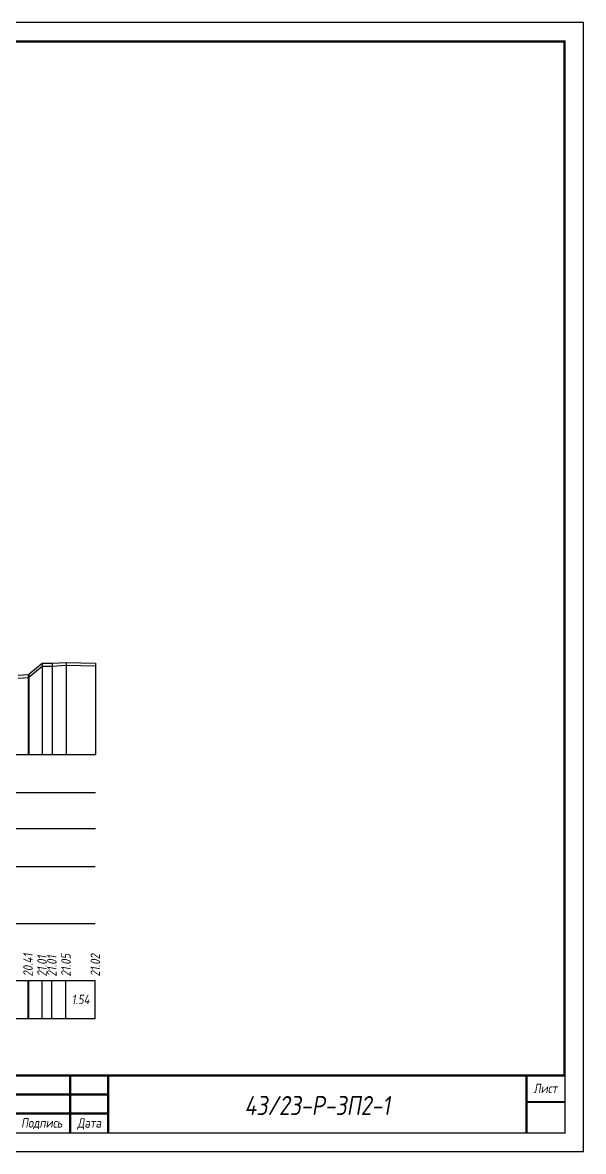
# Model space of a CAD drawing. Extents: x -717 to 1451, y -133302 to 233.
# Drawn here: x 242.4 to 389.9, y -95541.4 to -95244.4 of the extents above; entities that cross this region are included whole.
import ezdxf
from ezdxf.enums import TextEntityAlignment as Align

# ---------------------------------------------------------------- set-up
doc = ezdxf.new("R2010")
doc.units = 0
for name, color, linetype in [('Зарамочное оформление', 7, 'Continuous'), ('Код_510', 7, 'Continuous'), ('Таблица', 7, 'Continuous'), ('Черный поперечник', 3, 'Continuous')]:
    doc.layers.add(name, color=color, linetype=linetype)
doc.layers.add('Контур_2570', color=7, linetype='Continuous', true_color=0x80ff00)
doc.styles.add('М', font='romand.shx', dxfattribs={"width": 0.8, "oblique": 10, "height": 2.5})

# ---------------------------------------------------------------- blocks, each defined once
blk = doc.blocks.new('Штамп')
at = {"linetype": 'Continuous'}
blk.add_wipeout([(199.95, -411.25), (384.95, -411.25), (384.95, -426.25), (199.95, -426.25)], dxfattribs=at).dxf.layer = 'Зарамочное оформление'
at = {"layer": 'Зарамочное оформление', "linetype": 'Continuous', "lineweight": -3, "const_width": 0.6, "flags": 128}
for points in [[(199.95, -426.25), (199.95, -411.25), (384.95, -411.25)], [(209.95, -411.25), (209.95, -426.25)], [(219.95, -411.25), (219.95, -426.25)], [(229.95, -411.25), (229.95, -426.25)], [(239.95, -411.25), (239.95, -426.25)], [(254.95, -411.25), (254.95, -426.25)], [(264.95, -411.25), (264.95, -426.25)], [(374.95, -411.25), (374.95, -426.25)], [(199.95, -416.25), (264.95, -416.25)], [(374.95, -418.25), (384.95, -418.25)], [(199.95, -421.25), (264.95, -421.25)]]:
    blk.add_lwpolyline(points, dxfattribs=at)
at = {"linetype": 'Continuous', "insert": (319.95, -419.17), "char_height": 5, "width": 110, "attachment_point": 5, "style": 'М'}
blk.add_mtext('{\\Q10;\\W0.8;43/23-Р-ЗП2-1}', dxfattribs=at)
at = {"layer": 'Зарамочное оформление', "linetype": 'Continuous', "style": 'М', "oblique": 10}
for s, width, p in [('Лист', 0.8, (379.95, -414.66)), ('Изм.', 0.8, (204.95, -423.75)), ('Кол.уч.', 0.7, (214.95, -423.75)), ('Лист', 0.8, (224.95, -423.75)), ('N док.', 0.7, (235.28, -423.75)), ('Подпись', 0.8, (247.45, -423.75)), ('Дата', 0.8, (259.95, -423.75))]:
    blk.add_text(s, height=2.5, dxfattribs=dict(at, width=width)).set_placement(p, align=Align.MIDDLE_CENTER)
blk = doc.blocks.new('шифр')
blk.add_blockref('Штамп', (0, -95170))

msp = doc.modelspace()

# ---------------------------------------------------------------- linework, layer by layer
at = {"flags": 128}
msp.add_lwpolyline([(-30.054, -95541.421), (389.946, -95541.421), (389.946, -95244.421), (-30.054, -95244.421)], close=True, dxfattribs=at)
at = {"const_width": 0.6, "flags": 128}
msp.add_lwpolyline([(-10.054, -95536.421), (384.946, -95536.421), (384.946, -95249.421), (-10.054, -95249.421)], close=True, dxfattribs=at)
at = {"layer": 'Код_510'}
for p, q in [((243.852, -95506.421), (243.852, -95496.421)), ((243.942, -95506.421), (243.942, -95496.421)), ((244.039, -95506.421), (244.039, -95496.421)), ((247.542, -95506.421), (247.542, -95496.421)), ((250.12, -95506.421), (250.12, -95496.421)), ((253.829, -95506.421), (253.829, -95496.421)), ((261.541, -95506.421), (261.541, -95496.421))]:
    msp.add_line(p, q, dxfattribs=at)
at = {"layer": 'Контур_2570', "flags": 128}
msp.add_lwpolyline([(241.274, -95416.904), (243.906, -95416.718), (243.996, -95416.72), (244.093, -95416.646), (247.596, -95413.743), (250.174, -95413.729), (253.883, -95413.526), (261.596, -95413.669)], dxfattribs=at)
at = {"layer": 'Таблица'}
for p, q in [((80, -95437), (261.596, -95437)), ((80, -95447), (261.596, -95447)), ((80, -95456.421), (261.596, -95456.421)), ((79.946, -95466.421), (261.541, -95466.421)), ((79.946, -95481.421), (261.541, -95481.421)), ((79.946, -95496.421), (261.541, -95496.421)), ((79.946, -95506.421), (261.541, -95506.421))]:
    msp.add_line(p, q, dxfattribs=at)
at = {"layer": 'Черный поперечник', "color": 7}
for p, q in [((247.596, -95412.993), (247.596, -95437)), ((250.174, -95412.979), (250.174, -95437)), ((253.883, -95412.776), (253.883, -95437)), ((261.596, -95412.919), (261.596, -95437)), ((243.906, -95415.968), (243.906, -95437)), ((243.996, -95415.97), (243.996, -95437)), ((244.093, -95415.896), (244.093, -95437))]:
    msp.add_line(p, q, dxfattribs=at)
at = {"layer": 'Черный поперечник', "flags": 128}
msp.add_lwpolyline([(241.274, -95416.154), (243.906, -95415.968), (243.996, -95415.97), (244.093, -95415.896), (247.596, -95412.993), (250.174, -95412.979), (253.883, -95412.776), (261.596, -95412.919)], dxfattribs=at)

# ---------------------------------------------------------------- texts
at = {"linetype": 'Continuous', "style": 'М', "oblique": 10, "width": 0.8}
msp.add_text('312', height=2.5, dxfattribs=at).set_placement((380.312, -95532.509), align=Align.MIDDLE)
at = {"layer": 'Код_510', "style": 'М', "oblique": 10, "width": 0.8}
for s, p in [('20.41', (243.852, -95495.421)), ('21.01', (247.542, -95495.421)), ('21.01', (250.12, -95495.421)), ('21.05', (253.829, -95495.421)), ('21.02', (261.541, -95495.421))]:
    msp.add_text(s, height=2.5, rotation=90, dxfattribs=at).set_placement(p, align=Align.MIDDLE_LEFT)
msp.add_text('1.54', height=2.5, dxfattribs=at).set_placement((257.685, -95501.421), align=Align.MIDDLE_CENTER)

# ---------------------------------------------------------------- next in the draw order: block references
msp.add_blockref('шифр', (0, 59.829))

doc.saveas('drawing.dxf')
